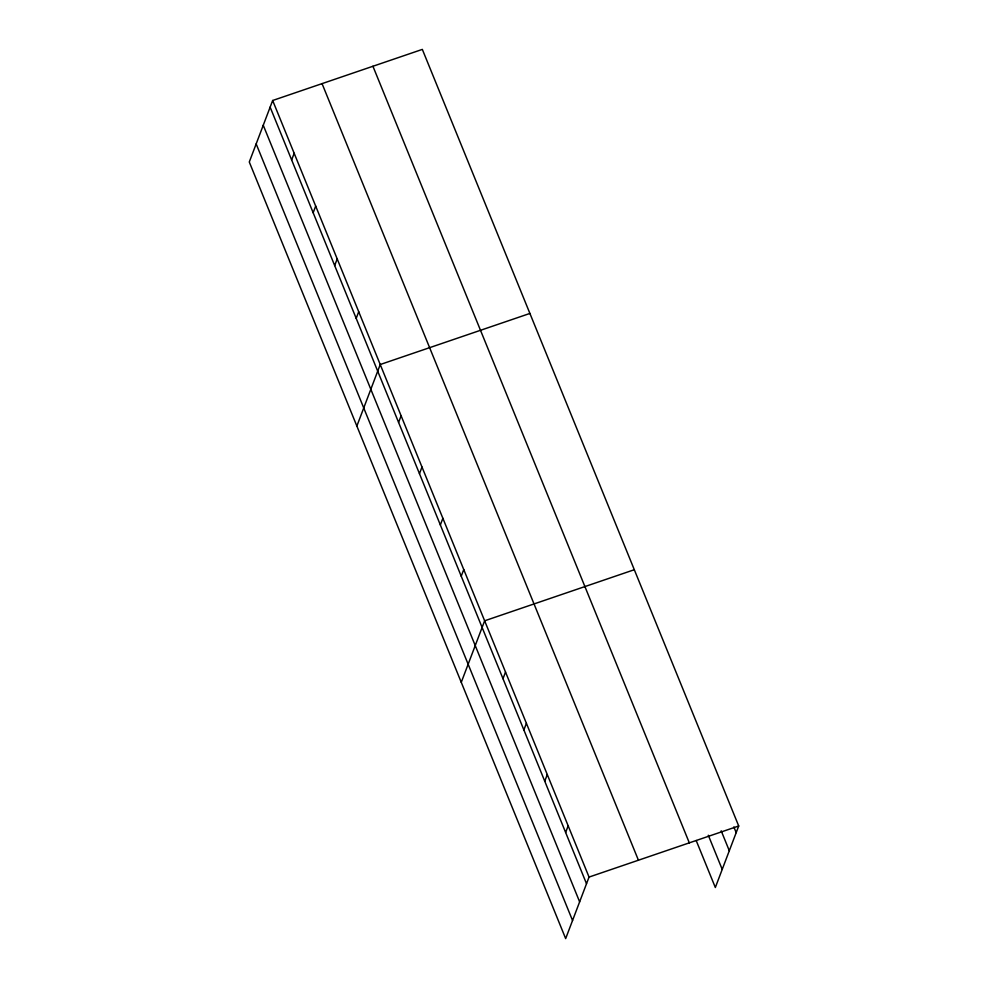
<?xml version="1.0" encoding="UTF-8"?>
<svg xmlns="http://www.w3.org/2000/svg" width="988" height="988" viewBox="0 0 988 988"><rect width="100%" height="100%" fill="white"/><g stroke="black" fill="none" stroke-linecap="round" stroke-linejoin="round"><path stroke-width="1.48" d="M272.663 100.492L249.285 162.007L565.667 938.6L589.046 877.072L272.663 100.492L422.333 49.4L738.715 825.993L715.337 887.508L696.194 840.529M291.645 159.933L294.177 153.301M313.171 212.741L315.691 206.097M334.685 265.55L337.204 258.905M356.199 318.358L358.718 311.714M356.866 426.05L380.232 364.523L529.901 313.443M398.584 422.419L401.116 415.787M419.468 473.684L421.987 467.04M440.352 524.937L442.871 518.292M461.235 576.189L463.755 569.545M461.273 682.325L484.639 620.797L634.308 569.718M502.991 678.694L505.523 672.062M523.875 729.959L526.394 723.315M544.759 781.212L547.278 774.567M565.642 832.464L568.162 825.82M589.046 877.072L738.715 825.993M733.862 826.944L736.184 832.637M721.191 830.809L729.305 850.742M708.297 835.231L722.216 869.403M372.933 66.258L689.315 842.85M322.051 83.622L638.433 860.215M270.132 107.124L586.514 883.717M263.253 125.241L579.635 901.834M256.164 143.902L572.546 920.495"/></g></svg>
